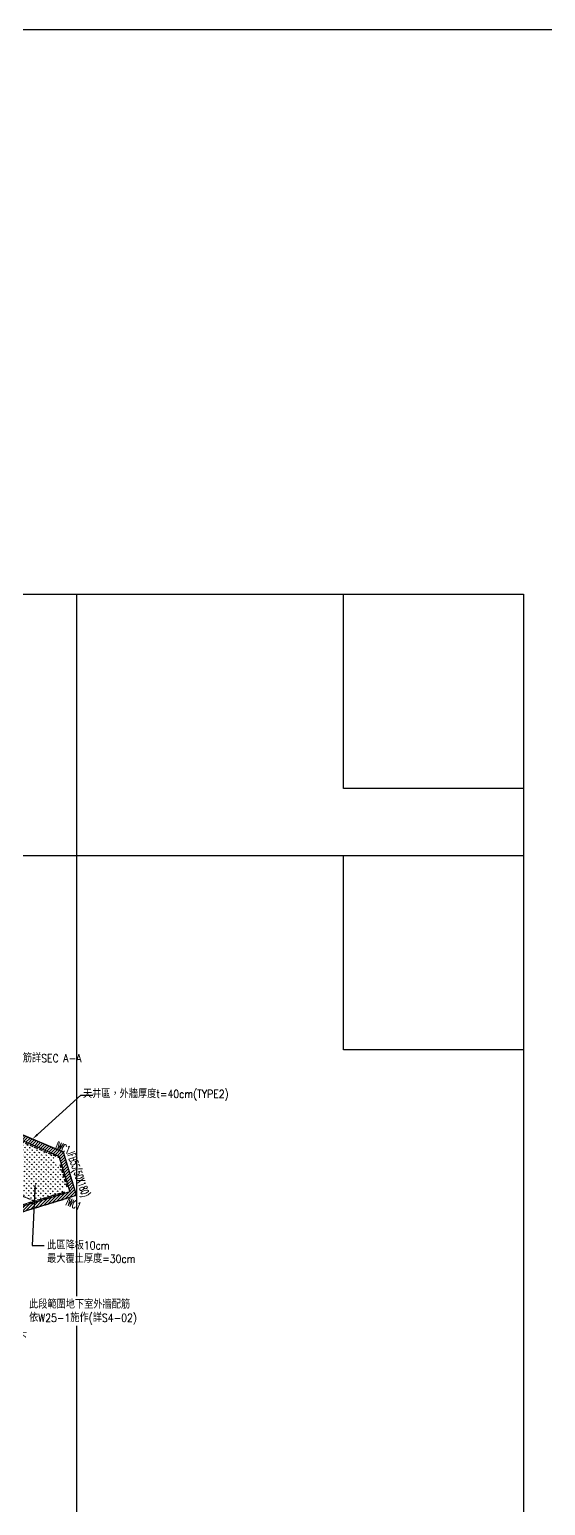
# Model space of a CAD drawing. Header units: centimetres. Extents: x -47768 to 194820, y -149527 to 141949.
# Drawn here: x 65809 to 69676, y 14193 to 25262 of the extents above; entities that cross this region are included whole.
import ezdxf
from ezdxf import colors
from ezdxf.entities.mleader import LeaderData, LeaderLine
from ezdxf.enums import TextEntityAlignment as Align
from ezdxf.math import Vec2, Vec3

# ---------------------------------------------------------------- set-up
doc = ezdxf.new("R2010")
doc.units = ezdxf.units.CM
doc.linetypes.add('HIDDEN', pattern=[0.375, 0.25, -0.125])
doc.layers.get('0').update_dxf_attribs({"color": 8})
for name, color, linetype in [('0S-B', 6, 'HIDDEN'), ('0S-J', 3, 'HIDDEN'), ('0S-WALL', 40, 'Continuous'), ('1S-BN', 7, 'Continuous'), ('1S-CN', 2, 'Continuous'), ('1S-TEXT', 7, 'Continuous'), ('FORHA', 8, 'Continuous')]:
    doc.layers.add(name, color=color, linetype=linetype)
doc.layers.add('0S-分圖線', color=8, linetype='Continuous', plot=False)
doc.layers.add('0S-繪圖區', color=171, linetype='Continuous', plot=False)
doc.styles.add('CHINA', font='romans.shx', dxfattribs={"width": 0.85, "bigfont": 'chineset.shx'})
doc.styles.add('txt', font='romans.shx', dxfattribs={"height": 0.2, "bigfont": 'chineset.shx'})

# ---------------------------------------------------------------- blocks, each defined once
blk = doc.blocks.new('zw$B17F')
at = {"color": 0, "ltscale": 100}
for points in [[(0, 8100), (10890, 8100), (10890, 0), (0, 0)], [(9541, 8100), (10890, 8100), (10890, 6642), (9541, 6642)]]:
    blk.add_lwpolyline(points, close=True, dxfattribs=at)

msp = doc.modelspace()

# ---------------------------------------------------------------- hatches: boundary and pattern name
at = {"layer": '0S-WALL', "ltscale": 100}
h = msp.add_hatch(dxfattribs=at)
h.set_pattern_fill('ANSI31', color=256, scale=5)
h.set_pattern_definition([(45, (-25660.075, -24773.309), (-11.2253202, 11.2253202), [])])
h.paths.add_polyline_path([(64877.002, 16168.5442), (64877.0109, 16168.5469), (64888.7055, 16130.2956), (66161.353, 16519.383), (66062.5789, 16842.4584), (65347.1716, 17146.1308), (65331.5438, 17109.3075), (66029.7814, 16812.9207), (66111.4058, 16545.9393)])
at = {"layer": 'FORHA'}
h = msp.add_hatch(dxfattribs=at)
h.set_pattern_fill('GRASS', color=8, angle=358.73807372)
h.set_pattern_definition([(448.738074, (-27166.567, -35779.823), (-17.560612, 18.3517003), [4.7625, -31.1585245]), (403.738074, (-27166.567, -35779.823), (-17.560612, 18.3517003), [4.7625, -20.6375]), (493.738074, (-27166.567, -35779.823), (-18.3517003, -17.560612), [4.7625, -20.6375])])
h.paths.add_polyline_path([(65246.4934, 16729.8711), (65392.0682, 17072.8237), (65986.0733, 16819.1363), (66009.4631, 16742.6319), (66038.1534, 16751.4034), (66090.1482, 16581.3368), (66061.4577, 16572.5652), (66070.229, 16543.8771), (65903.8094, 16492.9975), (65871.6333, 16568.4266), (65879.2217, 16571.6636), (65852.2112, 16613.9571), (65864.0449, 16565.1896), (65871.6333, 16568.4266), (65903.8094, 16492.9975), (65846.0989, 16475.3536)])
h.paths.add_polyline_path([(65754.4653, 16663.45), (65502.1385, 16774.5431), (65550.976, 16885.4681), (65803.3027, 16774.3749)], flags=24)
h.paths.add_polyline_path([(65495.3239, 16961.0528), (65390.5298, 16714.1734), (65278.9646, 16761.53), (65383.7587, 17008.4094)], flags=24)
h.paths.add_polyline_path([(65705.7389, 16593.6137), (65472.9063, 16696.124), (65521.7438, 16807.0489), (65754.5763, 16704.5386)], flags=24)
h.paths.add_polyline_path([(65721.6505, 16494.9362), (65398.5533, 16632.0828), (65445.9099, 16743.648), (65769.0071, 16606.5014)], flags=9)

# ---------------------------------------------------------------- linework, layer by layer
at = {"layer": '0S-B', "ltscale": 100}
for p, q in [((65327.6135, 17100.1143), (66043.0422, 16796.4328)), ((65347.1501, 17146.1395), (66062.5788, 16842.458)), ((66090.1479, 16581.2684), (66038.1533, 16751.3351)), ((66137.9631, 16595.887), (66085.9685, 16765.9536)), ((65304.3702, 16309.6607), (66070.226, 16543.8183)), ((65318.9894, 16261.8457), (66084.8453, 16496.0032))]:
    msp.add_line(p, q, dxfattribs=at)
for points in [[(66038.1534, 16751.3345), (66090.148, 16581.2684)], [(66070.2291, 16543.8082), (65247.3856, 16292.2397)]]:
    msp.add_lwpolyline(points, dxfattribs=at)
at = {"layer": '0S-J', "ltscale": 100}
msp.add_line((65168.2523, 16763.0135), (65846.0989, 16475.2847), dxfattribs=at)
at = {"layer": '0S-WALL', "ltscale": 100}
msp.add_lwpolyline([(64877.0109, 16168.5469), (64888.7055, 16130.2956), (66161.353, 16519.383), (66062.5789, 16842.4584), (65347.1716, 17146.1308), (65331.5438, 17109.3075), (66029.7814, 16812.9207), (66111.4058, 16545.9393), (64877.002, 16168.5442)], dxfattribs=at)
at = {"layer": '0S-分圖線', "ltscale": 100}
msp.add_line((49457.2912, 25262.4162), (107942.178, 25262.4162), dxfattribs=at)
at = {"layer": '0S-繪圖區', "ltscale": 100}
msp.add_line((66161.3561, 21028.2494), (66161.3561, 12928.2494), dxfattribs=at)

# ---------------------------------------------------------------- block references
msp.add_blockref('zw$B17F', (58621.7225, 12928.2494), dxfattribs=at)
at = {"layer": '0S-繪圖區', "color": 11, "ltscale": 100}
msp.add_blockref('zw$B17F', (58621.7225, 10967.7048), dxfattribs=at)

# ---------------------------------------------------------------- texts
at = {"layer": '1S-BN', "style": 'txt', "width": 0.5}
msp.add_text('IFB55(50X180)', height=60, rotation=649.42440626, dxfattribs=at).set_placement((66172.3652, 16675.1678), align=Align.MIDDLE)
at = {"layer": '1S-CN', "style": 'txt', "width": 0.5}
for p in [(66059.6127, 16876.3772), (66138.7628, 16454.3704)]:
    msp.add_text('IWC1', height=60, rotation=337, dxfattribs=at).set_placement(p, align=Align.MIDDLE)

# ---------------------------------------------------------------- leaders
at = {"layer": '1S-TEXT', "ltscale": 100}
ml = msp.add_multileader_mtext('Standard', dxfattribs=at)
ml.set_content('截水溝底板配筋詳SEC A-A', color=7, style='CHINA')
ml.set_leader_properties(color=256, linetype='ByLayer', lineweight=-1)
ml.build(insert=Vec2(0, 0))
ml.multileader.update_dxf_attribs({"dogleg_length": 0.6, "arrow_head_size": 49.5, "scale": 150})
ctx = ml.context
ctx.base_point, ctx.scale, ctx.char_height, ctx.arrow_head_size, ctx.landing_gap_size, ctx.plane_origin = Vec3(65425.7488, 17547.1327), 150, 60, 49.5, 22.5, Vec3(66038.3831, 16902.3203)
ctx.text_align_type = 2
notes = []
notes.append((ctx, [(0, (1, 1, 0), (65335.7488, 17547.1327), (1, 0), 90, [(0, [(65323.8729, 16988.9448)], 256, [])])]))
ctx.mtext.insert, ctx.mtext.alignment, ctx.mtext.flow_direction = Vec3(66197.8213, 17577.1327), 3, 5
ml = msp.add_multileader_mtext('Standard', dxfattribs=at)
ml.set_content('天井區，外牆厚度t=40cm(TYPE2)', color=7, style='CHINA')
ml.set_leader_properties(color=256, linetype='ByLayer', lineweight=-1)
ml.build(insert=Vec2(0, 0))
ml.multileader.update_dxf_attribs({"dogleg_length": 0.6, "arrow_head_size": 49.5, "scale": 150})
ctx = ml.context
ctx.base_point, ctx.scale, ctx.char_height, ctx.arrow_head_size, ctx.landing_gap_size, ctx.plane_origin = Vec3(66283.0423, 17269.3092), 150, 60, 49.5, 22.5, Vec3(65830.8144, 16940.9056)
ctx.text_align_type = 2
notes.append((ctx, [(0, (1, 1, 0), (66193.0423, 17269.3092), (1, 0), 90, [(0, [(65830.8144, 16940.9056)], 256, [])])]))
ctx.mtext.insert, ctx.mtext.alignment, ctx.mtext.flow_direction = Vec3(67301.9123, 17309.2092), 3, 5
ml = msp.add_multileader_mtext('Standard', dxfattribs=at)
ml.set_content('此區降板10cm\\P最大覆土厚度=30cm', color=7, style='CHINA')
ml.set_leader_properties(color=256, linetype='ByLayer', lineweight=-1)
ml.build(insert=Vec2(0, 0))
ml.multileader.update_dxf_attribs({"dogleg_length": 0.6, "arrow_head_size": 49.5, "scale": 150})
ctx = ml.context
ctx.base_point, ctx.scale, ctx.char_height, ctx.arrow_head_size, ctx.landing_gap_size, ctx.plane_origin = Vec3(65918.221, 16143.1727), 150, 60, 49.5, 22.5, Vec3(66675.3903, 15249.3578)
notes.append((ctx, [(0, (1, 1, 0), (65828.221, 16143.1727), (1, 0), 90, [(0, [(65852.2112, 16613.9571)], 256, [])])]))
ctx.mtext.insert, ctx.mtext.flow_direction = Vec3(65940.721, 16173.1727), 5
at = {"layer": '1S-TEXT', "color": 7, "linetype": 'Continuous'}
ml = msp.add_multileader_mtext('Standard', dxfattribs=at)
ml.set_content('W20撐牆\\P撐至樓梯平台板下', color=7, style='CHINA')
ml.set_leader_properties(color=256, linetype='ByLayer', lineweight=-1)
ml.build(insert=Vec2(0, 0))
ml.multileader.update_dxf_attribs({"dogleg_length": 0.6, "arrow_head_size": 49.5, "scale": 150})
ctx = ml.context
ctx.base_point, ctx.scale, ctx.char_height, ctx.arrow_head_size, ctx.landing_gap_size, ctx.plane_origin = Vec3(65218.4194, 15554.3249), 150, 60, 49.5, 22.5, Vec3(64260.1518, 15415.8042)
notes.append((ctx, [(0, (1, 1, 0), (65128.4194, 15554.3249), (1, 0), 90, [(0, [(64531.9057, 15315.1881)], 256, [])])]))
ctx.mtext.insert, ctx.mtext.flow_direction = Vec3(65240.9194, 15584.3249), 5
for ctx, leaders in notes:
    for number, flags, end, landing, length, lines in leaders:
        leader = LeaderData()
        leader.index, (leader.has_last_leader_line, leader.has_dogleg_vector, leader.attachment_direction) = number, flags
        leader.last_leader_point, leader.dogleg_vector, leader.dogleg_length = Vec3(end), Vec3(landing), length
        for number, points, colour, breaks in lines:
            line = LeaderLine()
            line.index, line.vertices, line.color, line.breaks = number, Vec3.list(points), colors.encode_raw_color(colour), breaks
            leader.lines.append(line)
        ctx.leaders.append(leader)

# ---------------------------------------------------------------- next in the draw order: texts
at = {"layer": '1S-TEXT', "color": 7, "linetype": 'Continuous', "insert": (65805.3451, 15730.5272), "char_height": 60, "attachment_point": 1, "style": 'CHINA', "bg_fill": 2}
msp.add_mtext('此段範圍地下室外牆配筋\\P依W25-1施作(詳S4-02)', dxfattribs=at)

doc.saveas('drawing.dxf')
